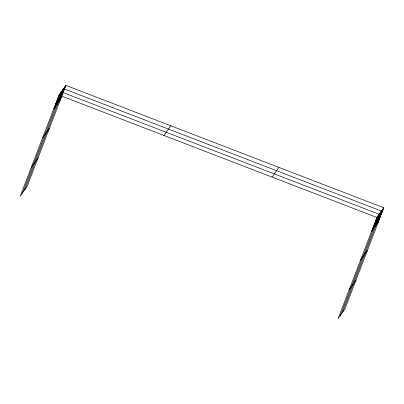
<?xml version="1.0" encoding="UTF-8"?>
<svg xmlns="http://www.w3.org/2000/svg" width="404" height="404" viewBox="0 0 404 404"><rect width="100%" height="100%" fill="white"/><g stroke="black" fill="none" stroke-linecap="round" stroke-linejoin="round"><path stroke-width="0.61" d="M65.913 85.401L59.024 95.081L20.2 196.228L27.088 186.542L65.913 85.401L383.8 207.772L344.976 308.919L338.087 318.599L376.912 217.458L383.8 207.772M54.166 108.287L59.479 94.44M54.621 107.651L59.933 93.804M55.075 107.01L60.388 93.162M55.53 106.373L60.842 92.526M22.473 193.031L61.297 91.885L379.184 214.261L340.36 315.408M56.439 105.096L61.756 91.248M56.893 104.454L62.211 90.607M57.348 103.813L62.665 89.971M57.802 103.177L63.12 89.329M24.745 189.835L63.574 88.693L381.457 211.065L342.632 312.211M58.726 101.879L64.039 88.032M59.196 101.222L64.509 87.375M59.661 100.561L64.978 86.714M60.13 99.904L65.448 86.057M372.049 230.664L377.366 216.817M372.503 230.022L377.821 216.175M372.958 229.386L378.275 215.539M373.417 228.745L378.73 214.898M374.326 227.467L379.639 213.62M374.781 226.831L380.093 212.984M375.235 226.189L380.548 212.342M375.69 225.553L381.002 211.706M376.609 224.255L381.926 210.408M377.078 223.594L382.396 209.747M377.548 222.937L382.861 209.09M378.018 222.276L383.33 208.434M53.712 108.928L60.6 99.248M42.652 137.739L49.54 128.053M31.259 167.418L38.148 157.737M163.928 135.466L170.816 125.78M272.008 177.073L278.896 167.387M371.594 231.3L378.487 221.619M360.54 260.11L367.428 250.429M349.142 289.794L356.03 280.108M59.024 95.081L376.912 217.458"/></g></svg>
